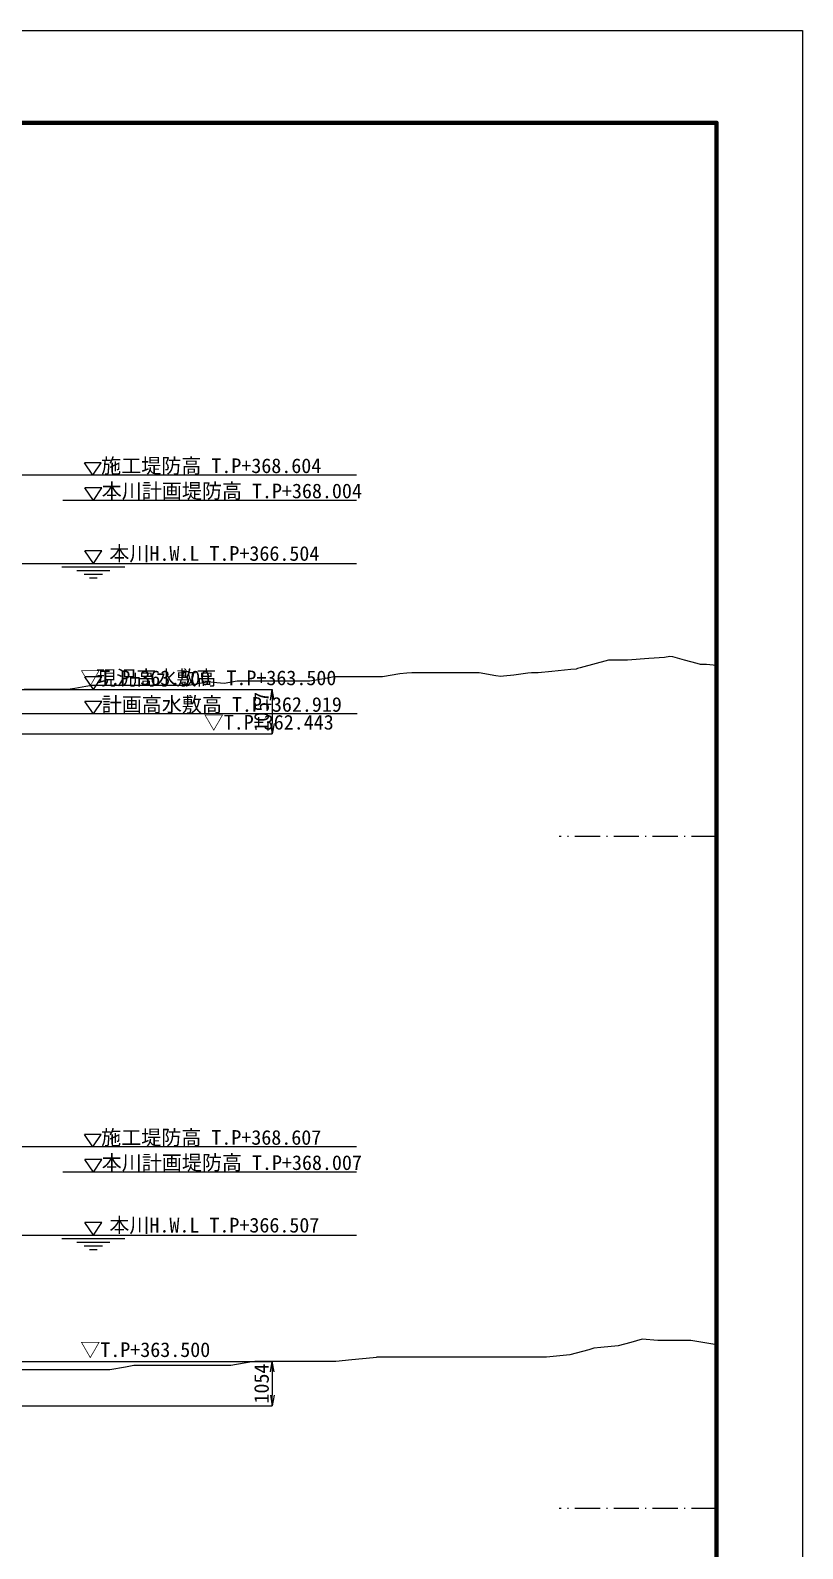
# Model space of a CAD drawing. Header units: millimetres. Extents: x -23295 to 84900, y -241468 to 58400.
# Drawn here: x 66502 to 84900, y -57915 to -21756 of the extents above; entities that cross this region are included whole.
import ezdxf
from ezdxf.enums import TextEntityAlignment as Align

# ---------------------------------------------------------------- set-up
doc = ezdxf.new("R2010")
doc.units = ezdxf.units.MM
doc.header["$LTSCALE"] = 100
doc.header["$PDSIZE"] = 300
doc.linetypes.add('SXF_一点短鎖線', pattern=[9.25, 6, -1.5, 0.25, -1.5])
doc.layers.get('Defpoints').update_dxf_attribs({"color": 191})
for name, color, linetype, lineweight in [('D-BGD', 7, 'Continuous', 13), ('D-BMK', 2, 'SXF_一点短鎖線', 13), ('D-STR-DIM', 7, 'Continuous', 13), ('D-STR-HTXT', 7, 'Continuous', 13), ('D-STR-TXT', 7, 'Continuous', 13), ('D-TTL', 2, 'Continuous', 140)]:
    doc.layers.add(name, color=color, linetype=linetype, lineweight=lineweight)
doc.styles.add('MS ゴシック', font='MS Gothic.ttf')
doc.styles.add('ＭＳ ゴシック', font='MS Gothic.ttf')
doc.dimstyles.new('DIM-100-F', dxfattribs={"dimscale": 100, "dimtxt": 3.5, "dimasz": 2.5, "dimexe": 0, "dimexo": 2, "dimgap": 0.8, "dimtad": 1, "dimdec": 0, "dimzin": 0, "dimdsep": 46, "dimtxsty": 'MS ゴシック', "dimblk": 'OPEN', "dimcen": 0.1, "dimclrd": 256, "dimclre": 256, "dimclrt": 256, "dimaunit": 1, "dimadec": 4, "dimazin": 0, "dimtfac": 1, "dimtdec": 0, "dimtmove": 2, "dimatfit": 3, "dimldrblk": 'OPEN', "dimfxl": 1, "dimtolj": 1, "dimtzin": 0, "dimlwd": -1, "dimlwe": -1, "dimarcsym": 0})

# ---------------------------------------------------------------- blocks, each defined once
blk = doc.blocks.new('_Open')
at = {"color": 0, "linetype": 'ByBlock', "lineweight": -2}
for p, q in [((-1, 0.17), (0, 0)), ((-1, -0.17), (0, 0)), ((0, 0), (-1, 0))]:
    blk.add_line(p, q, dxfattribs=at)
blk = doc.blocks.new('*D132')
at = {"layer": 'D-STR-DIM', "ltscale": 0.01, "transparency": 16777216}
for p, q in [((64358, -37456), (72265, -37456)), ((72265, -37706), (72265, -38263)), ((64234, -38513), (72265, -38513))]:
    blk.add_line(p, q, dxfattribs=at)
at = {"layer": 'Defpoints', "color": 0, "ltscale": 0.01, "transparency": 16777216}
for p in [(64158, -37456), (64034, -38513), (72265, -38513)]:
    blk.add_point(p, dxfattribs=at)
at = {"layer": 'D-STR-DIM', "ltscale": 0.01, "transparency": 16777216, "xscale": 250, "yscale": 250, "zscale": 250}
for p, rotation in [((72265, -37456), 90), ((72265, -38513), 270)]:
    blk.add_blockref('_Open', p, dxfattribs=dict(at, rotation=rotation))
at = {"layer": 'D-STR-DIM', "ltscale": 0.01, "transparency": 16777216, "insert": (72010, -37985), "char_height": 350, "attachment_point": 5, "rotation": 90, "style": 'MS ゴシック'}
blk.add_mtext('\\A1;1057', dxfattribs=at)
blk = doc.blocks.new('*D263')
at = {"layer": 'D-STR-DIM', "ltscale": 0.01, "transparency": 16777216}
for p, q in [((62870, -53456), (72265, -53456)), ((72265, -53706), (72265, -54260)), ((64234, -54510), (72265, -54510))]:
    blk.add_line(p, q, dxfattribs=at)
at = {"layer": 'Defpoints', "color": 0, "ltscale": 0.01, "transparency": 16777216}
for p in [(62670, -53456), (64034, -54510), (72265, -54510)]:
    blk.add_point(p, dxfattribs=at)
at = {"layer": 'D-STR-DIM', "ltscale": 0.01, "transparency": 16777216, "xscale": 250, "yscale": 250, "zscale": 250}
for p, rotation in [((72265, -53456), 90), ((72265, -54510), 270)]:
    blk.add_blockref('_Open', p, dxfattribs=dict(at, rotation=rotation))
at = {"layer": 'D-STR-DIM', "ltscale": 0.01, "transparency": 16777216, "insert": (72010, -53983), "char_height": 350, "attachment_point": 5, "rotation": 90, "style": 'MS ゴシック'}
blk.add_mtext('\\A1;1054', dxfattribs=at)

msp = doc.modelspace()

# ---------------------------------------------------------------- linework, layer by layer
at = {"layer": 'D-BGD', "linetype": 'Continuous', "lineweight": 13}
for points in [[(82850, -36880), (82609.8, -36856), (82468.5, -36856), (82387.4, -36833.9), (82086.7, -36751.8), (81810.6, -36676.4), (81736.1, -36669), (81606.5, -36691.4), (81233.9, -36718.9), (80730.3, -36756), (80657.2, -36756), (80637.5, -36752.6), (80603.1, -36756), (80271.3, -36756), (79599.8, -36939.4), (79538.8, -36950), (79503.8, -36965.6), (79373.9, -36978.6), (78927.1, -37023.1), (78596.5, -37056), (78440.2, -37056), (78350.3, -37068.3), (78017.5, -37113.7), (77773.6, -37138.1), (77707.8, -37144.6), (77593.2, -37124.8), (77196.9, -37056), (76661.1, -37056), (76620.2, -37056), (76609.1, -37056), (76589.9, -37056), (76043.5, -37056), (75876.7, -37056), (75586.6, -37056), (75466.8, -37068), (75304.8, -37084.1), (74890, -37156), (74583.3, -37156), (74313.3, -37156), (74045.6, -37156), (73736.6, -37156), (73580, -37183.2), (73313.2, -37229.5), (73159.9, -37256), (72947, -37256), (72576.6, -37256), (72006.5, -37256), (71848.4, -37256), (71429.7, -37256), (71115.9, -37310.5), (70853, -37284.2), (70749.7, -37274), (70276.3, -37356), (69753.2, -37356), (69699.6, -37356), (69651.1, -37356), (69566.7, -37356), (69284.9, -37356), (68563.4, -37356), (68552.4, -37356), (68546.1, -37356), (68522.8, -37356), (67969.4, -37356), (67820, -37381.9), (67560.1, -37427), (67453.8, -37445.4), (67392.7, -37456), (67087.6, -37456), (66556.8, -37456), (66355.2, -37456)], [(82850, -53056), (82812.5, -53056), (82810.8, -53056), (82808.5, -53055.6), (82234.1, -52956), (81809.2, -52956), (81657.4, -52956), (81452.2, -52956), (81080.7, -52928.7), (80805.9, -53003.7), (80503.9, -53086.1), (80095.8, -53126.8), (79927.2, -53143.6), (79802.6, -53177.7), (79350.5, -53301.1), (78799.2, -53356), (78773.8, -53356), (78739.4, -53356), (78197.1, -53356), (77795.9, -53356), (77684.4, -53356), (77620.4, -53356), (77318.2, -53356), (77043.6, -53356), (76952, -53356), (76792.6, -53356), (76466.9, -53356), (76026.6, -53356), (75890.2, -53356), (75789.3, -53356), (75313.5, -53356), (75120.9, -53356), (74786, -53356), (74754.7, -53356), (74736.8, -53360.9), (74670.2, -53367.6), (74160.1, -53418.4), (73782.7, -53456), (73583.3, -53456), (73313.8, -53456), (73006.6, -53456), (72779.4, -53456), (72429.9, -53456), (71957.5, -53456), (71853.2, -53456), (71776.1, -53469.4), (71276.5, -53556), (70772.7, -53556), (70699.7, -53556), (70601.1, -53556), (70123, -53556), (69769.4, -53556), (69546.3, -53556), (69244.7, -53556), (68969.6, -53556), (68766.1, -53591.3), (68392.9, -53656), (67888.3, -53656), (67816.2, -53656), (67762.8, -53656), (67239.4, -53656), (66759.5, -53656), (66662.7, -53656), (66531.9, -53656), (66086, -53656)]]:
    msp.add_lwpolyline(points, dxfattribs=at)
at = {"layer": 'D-BMK', "linetype": 'SXF_一点短鎖線'}
for p, q in [((82850, -40956), (79103.3, -40956)), ((82850, -56956), (79103.3, -56956))]:
    msp.add_line(p, q, dxfattribs=at)
at = {"layer": 'D-STR-HTXT', "linetype": 'Continuous'}
for p, q in [((68189, -32052.1), (67789, -32052.1)), ((67989, -32352.1), (67789, -32052.1)), ((67989, -32352.1), (68189, -32052.1)), ((74273.2, -32352.1), (52224.8, -32351.8)), ((68202.2, -32652.1), (67802.2, -32652.1)), ((68002.2, -32952.1), (67802.2, -32652.1)), ((68002.2, -32952.1), (68202.2, -32652.1)), ((74273.2, -32952.1), (67273.2, -32952)), ((68189, -48049.2), (67789, -48049.2)), ((67989, -48349.2), (67789, -48049.2)), ((67989, -48349.2), (68189, -48049.2)), ((74273.2, -48349.2), (52224.8, -48349)), ((68202.2, -48649.2), (67802.2, -48649.2)), ((68002.2, -48949.2), (67802.2, -48649.2)), ((68002.2, -48949.2), (68202.2, -48649.2)), ((74273.2, -48949.2), (67273.2, -48949.2))]:
    msp.add_line(p, q, dxfattribs=at)
at = {"layer": 'D-STR-HTXT'}
for p, q in [((68202.2, -34152.1), (67802.2, -34152.1)), ((68002.2, -34452.1), (67802.2, -34152.1)), ((68002.2, -34452.1), (68202.2, -34152.1)), ((54281.3, -34452), (74273.2, -34452.1)), ((68752.2, -34540.1), (67252.2, -34540.1)), ((68392.2, -34628.1), (67612.2, -34628.1)), ((68222.2, -34716.1), (67782.2, -34716.1)), ((68090.2, -34804.1), (67914.2, -34804.1)), ((68202.2, -50149.2), (67802.2, -50149.2)), ((68002.2, -50449.2), (67802.2, -50149.2)), ((68002.2, -50449.2), (68202.2, -50149.2)), ((54281.3, -50449.2), (74273.2, -50449.2)), ((68752.2, -50537.2), (67252.2, -50537.2)), ((68392.2, -50625.2), (67612.2, -50625.2)), ((68222.2, -50713.2), (67782.2, -50713.2)), ((68090.2, -50801.2), (67914.2, -50801.2))]:
    msp.add_line(p, q, dxfattribs=at)
at = {"layer": 'D-TTL'}
msp.add_lwpolyline([(2850, -23955.9), (2850, -78955.9), (82850, -78955.9), (82850, -23955.9)], close=True, dxfattribs=at)
at = {"layer": 'Defpoints', "linetype": 'Continuous'}
for p, q in [((68202.1, -37156), (67802.1, -37156)), ((68002.1, -37456), (67802.1, -37156)), ((68002.1, -37456), (68202.1, -37156)), ((68202.2, -37737.1), (67802.2, -37737.1)), ((68002.2, -38037.1), (67802.2, -37737.1)), ((68002.2, -38037.1), (68202.2, -37737.1)), ((74286.4, -38037.1), (62677.8, -38037))]:
    msp.add_line(p, q, dxfattribs=at)
at = {"layer": 'Defpoints', "color": 1}
msp.add_lwpolyline([(84900, -81155.9), (800, -81155.9), (800, -21755.9), (84900, -21755.9)], close=True, dxfattribs=at)

# ---------------------------------------------------------------- texts
at = {"layer": 'D-STR-TXT', "ltscale": 0.01, "style": 'ＭＳ ゴシック'}
for s, p in [('施工堤防高 T.P+368.604', (68188.4, -32299.4)), ('本川計画堤防高 T.P+368.004', (68201.6, -32899.4)), ('本川H.W.L T.P+366.504', (68383.7, -34388.6)), ('施工堤防高 T.P+368.607', (68188.4, -48296.6)), ('本川計画堤防高 T.P+368.007', (68201.6, -48896.6)), ('本川H.W.L T.P+366.507', (68383.7, -50385.8))]:
    msp.add_text(s, height=350, dxfattribs=at).set_placement(p)
for p in [(69238.9, -37456.1), (69238.9, -53455.8)]:
    msp.add_text('▽T.P+363.500', height=350, dxfattribs=at).set_placement(p, align=Align.BOTTOM_CENTER)
at = {"layer": 'Defpoints', "style": 'ＭＳ ゴシック'}
for s, p in [('現況高水敷高 T.P+363.500', (70930.5, -37456)), ('▽T.P+362.443', (72180.3, -38513.3))]:
    msp.add_text(s, height=350, dxfattribs=at).set_placement(p, align=Align.BOTTOM_CENTER)
at = {"layer": 'Defpoints', "ltscale": 0.01, "style": 'ＭＳ ゴシック'}
msp.add_text('計画高水敷高 T.P+362.919', height=350, dxfattribs=at).set_placement((68201.6, -37984.4))

# ---------------------------------------------------------------- dimensions: what is measured, and where the dimension line sits
at = {"layer": 'D-STR-DIM', "ltscale": 0.01}
for base, p1, p2, picture, middle in [((72265, -38513.3), (64157.9, -37456), (64033.6, -38513.3), '*D132', (72010, -37984.6)), ((72265, -54510.4), (62669.6, -53456), (64033.6, -54510.4), '*D263', (72010, -53983.2))]:
    dim = msp.add_linear_dim(base=base, p1=p1, p2=p2, angle=90, dimstyle='DIM-100-F', dxfattribs=at)
    dim.commit()
    dim.dimension.update_dxf_attribs({"geometry": picture, "text_midpoint": middle})

doc.saveas('drawing.dxf')
